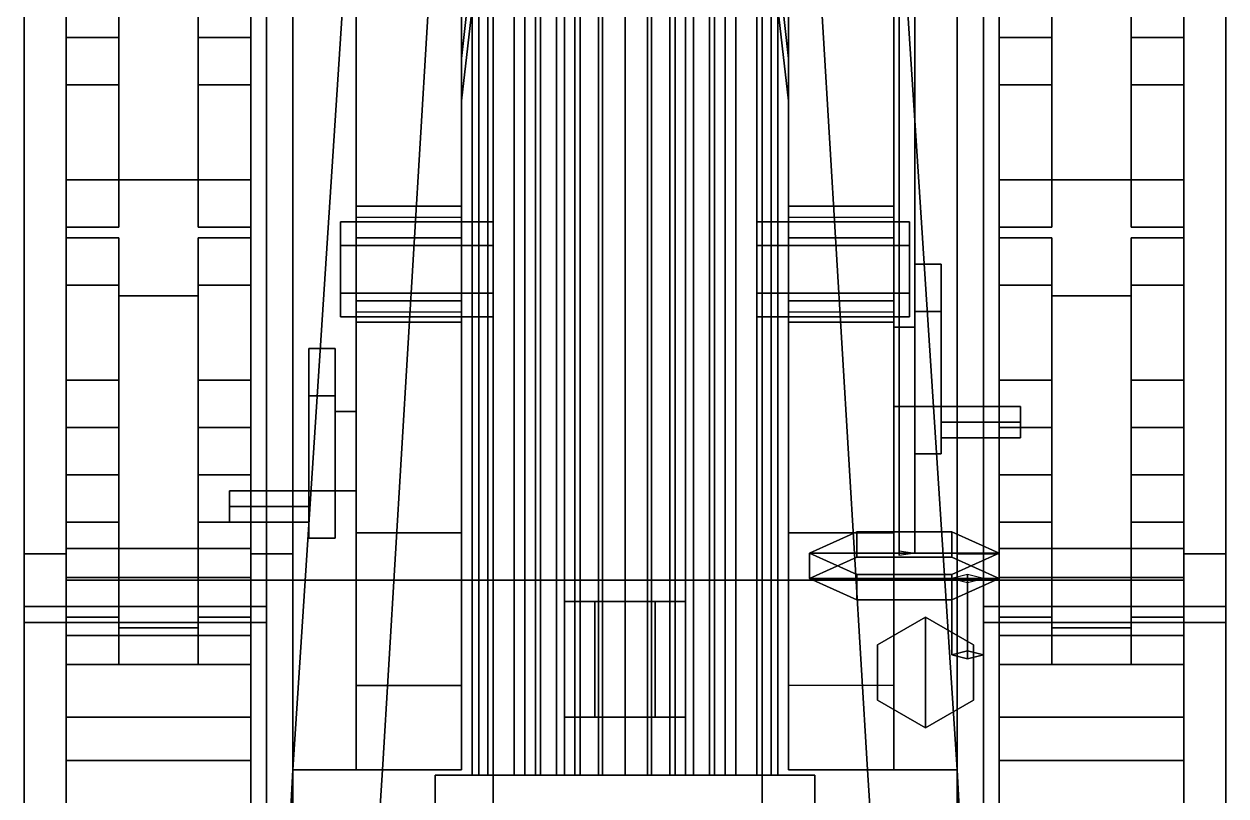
# Model space of a CAD drawing. Extents: x -1.21 to 1.21, y -5.49 to 3.46.
# Drawn here: x -1.14 to 1.14, y -1.079 to 0.386 of the extents above; entities that cross this region are included whole.
import ezdxf

# ---------------------------------------------------------------- set-up
doc = ezdxf.new("R2010")
doc.units = 0
doc.layers.get('0').update_dxf_attribs({"linetype": 'CONTINUOUS'})
for name, color, linetype in [('BARREL', 1, 'CONTINUOUS'), ('SLEEVE', 5, 'CONTINUOUS'), ('TAIL', 3, 'CONTINUOUS'), ('TRACKS', 5, 'CONTINUOUS'), ('WHEELS', 2, 'CONTINUOUS')]:
    doc.layers.add(name, color=color, linetype=linetype)

msp = doc.modelspace()

# ---------------------------------------------------------------- linework, layer by layer
for points in [[(-0.34, 0.97, 0.56), (-0.46, -1.03, 0.56), (-0.63, -1.03, 0.56), (-0.5, 0.97, 0.56)], [(-0.5, 0.97, 0.56), (-0.63, -1.03, 0.56), (-0.63, -1.03, 0.97), (-0.5, 0.97, 0.97)], [(-0.5, 0.97, 0.97), (-0.63, -1.03, 0.97), (-0.46, -1.03, 0.97), (-0.34, 0.97, 0.97)], [(-0.46, -1.03, 0.97), (-0.46, -1.03, 0.56), (-0.34, 0.97, 0.56), (-0.34, 0.97, 0.97)], [(0.5, 0.97, 0.56), (0.63, -1.03, 0.56), (0.46, -1.03, 0.56), (0.34, 0.97, 0.56)], [(0.34, 0.97, 0.97), (0.46, -1.03, 0.97), (0.63, -1.03, 0.97), (0.5, 0.97, 0.97)], [(0.34, 0.97, 0.56), (0.46, -1.03, 0.56), (0.46, -1.03, 0.97), (0.34, 0.97, 0.97)], [(0.63, -1.03, 0.97), (0.63, -1.03, 0.56), (0.5, 0.97, 0.56), (0.5, 0.97, 0.97)], [(-0.51, 0.95, 1.34), (-0.51, -0.18, 2.01), (-0.31, -0.18, 2.01), (-0.31, 0.95, 1.34)], [(-0.51, 0.95, 1.34), (-0.51, -0.58, 1.44), (-0.51, -0.18, 2.01), (-0.51, 0.95, 1.34)], [(-0.51, 0.95, 1.05), (-0.51, -0.58, 1.05), (-0.51, -0.58, 1.44), (-0.51, 0.95, 1.34)], [(-0.31, 0.95, 0.97), (-0.31, -1.03, 0.97), (-0.51, -1.03, 0.97), (-0.51, 0.95, 0.97)], [(-0.51, 0.95, 1.05), (-0.51, -0.87, 1.05), (-0.31, -0.87, 1.05), (-0.31, 0.95, 1.05)], [(-0.51, 0.95, 0.97), (-0.51, -1.03, 0.97), (-0.51, -0.87, 1.05), (-0.51, 0.95, 1.05)], [(-0.31, -0.18, 2.01), (-0.31, -0.58, 1.44), (-0.31, 0.95, 1.34)], [(-0.31, -0.58, 1.44), (-0.31, -0.58, 1.05), (-0.31, 0.95, 1.05), (-0.31, 0.95, 1.34)], [(-0.31, -0.87, 1.05), (-0.31, -1.03, 0.97), (-0.31, 0.95, 0.97), (-0.31, 0.95, 1.05)], [(-0.24, 0.95, 1.34), (-0.24, 0.95, 1.34), (-0.31, 0.95, 1.34), (-0.31, 0.32, 1.71)], [(-0.31, 0.32, 1.71), (-0.31, 0.24, 1.71), (-0.24, 0.85, 1.34), (-0.24, 0.95, 1.34)], [(0.31, 0.32, 1.71), (0.31, 0.95, 1.34), (0.24, 0.95, 1.34)], [(0.24, 0.95, 1.34), (0.24, 0.85, 1.34), (0.31, 0.24, 1.71), (0.31, 0.32, 1.71)], [(0.31, 0.95, 1.34), (0.31, -0.18, 2.01), (0.51, -0.18, 2.01), (0.51, 0.95, 1.34)], [(0.51, 0.95, 0.97), (0.51, -1.03, 0.97), (0.31, -1.03, 0.97), (0.31, 0.95, 0.97)], [(0.31, 0.95, 1.05), (0.31, -0.58, 1.05), (0.31, -0.58, 1.44), (0.31, 0.95, 1.34)], [(0.31, 0.95, 1.34), (0.31, -0.58, 1.44), (0.31, -0.18, 2.01), (0.31, 0.95, 1.34)], [(0.31, 0.95, 0.97), (0.31, -1.03, 0.97), (0.31, -0.87, 1.05), (0.31, 0.95, 1.05)], [(0.51, -0.58, 1.44), (0.51, -0.58, 1.05), (0.51, 0.95, 1.05), (0.51, 0.95, 1.34)], [(0.51, -0.18, 2.01), (0.51, -0.58, 1.44), (0.51, 0.95, 1.34)], [(0.51, -0.87, 1.05), (0.51, -1.03, 0.97), (0.51, 0.95, 0.97), (0.51, 0.95, 1.05)], [(-0.31, 0.24, 1.71), (-0.31, 0.85, 1.34), (-0.24, 0.85, 1.34)], [(0.24, 0.85, 1.34), (0.24, 0.85, 1.34), (0.31, 0.85, 1.34), (0.31, 0.24, 1.71)], [(-0.81, 0.72, 0.15), (-0.81, 0.09, 0.15), (-0.96, 0.09, 0.15), (-0.96, 0.72, 0.15)], [(-0.96, 0.72, 0.15), (-0.96, 0.09, 0.15), (-0.96, 0.09, 0.32), (-0.96, 0.63, 0.32)], [(-0.81, 0.09, 0.32), (-0.81, 0.09, 0.15), (-0.81, 0.72, 0.15), (-0.81, 0.63, 0.32)], [(0.81, 0.72, 0.15), (0.81, 0.09, 0.15), (0.81, 0.09, 0.32), (0.81, 0.63, 0.32)], [(0.96, 0.72, 0.15), (0.96, 0.09, 0.15), (0.81, 0.09, 0.15), (0.81, 0.72, 0.15)], [(0.96, 0.09, 0.32), (0.96, 0.09, 0.15), (0.96, 0.72, 0.15), (0.96, 0.63, 0.32)], [(-1.14, 0.58, 0.3), (-1.14, -0.62, 0.3), (-1.14, -0.62, 0.73), (-1.14, 0.58, 0.73)], [(-1.06, 0.58, 0.3), (-1.06, -0.62, 0.3), (-1.14, -0.62, 0.3), (-1.14, 0.58, 0.3)], [(-1.14, 0.58, 0.73), (-1.14, -0.62, 0.73), (-1.06, -0.62, 0.73), (-1.06, 0.58, 0.73)], [(-1.06, -0.62, 0.73), (-1.06, -0.62, 0.3), (-1.06, 0.58, 0.3), (-1.06, 0.58, 0.73)], [(-1.06, 0.57, 0.71), (-1.06, -0.67, 0.71), (1.06, -0.67, 0.71), (1.06, 0.57, 0.71)], [(1.06, 0.57, 0.32), (1.06, -0.67, 0.32), (-1.06, -0.67, 0.32), (-1.06, 0.57, 0.32)], [(-0.63, 0.58, 0.3), (-0.63, -0.62, 0.3), (-0.71, -0.62, 0.3), (-0.71, 0.58, 0.3)], [(-0.71, 0.58, 0.73), (-0.71, -0.62, 0.73), (-0.63, -0.62, 0.73), (-0.63, 0.58, 0.73)], [(-0.71, 0.58, 0.3), (-0.71, -0.62, 0.3), (-0.71, -0.62, 0.73), (-0.71, 0.58, 0.73)], [(-0.63, -0.62, 0.73), (-0.63, -0.62, 0.3), (-0.63, 0.58, 0.3), (-0.63, 0.58, 0.73)], [(0.63, 0.58, 0.3), (0.63, -0.62, 0.3), (0.63, -0.62, 0.73), (0.63, 0.58, 0.73)], [(0.71, 0.58, 0.3), (0.71, -0.62, 0.3), (0.63, -0.62, 0.3), (0.63, 0.58, 0.3)], [(0.63, 0.58, 0.73), (0.63, -0.62, 0.73), (0.71, -0.62, 0.73), (0.71, 0.58, 0.73)], [(0.71, -0.62, 0.73), (0.71, -0.62, 0.3), (0.71, 0.58, 0.3), (0.71, 0.58, 0.73)], [(1.06, 0.58, 0.3), (1.06, -0.62, 0.3), (1.06, -0.62, 0.73), (1.06, 0.58, 0.73)], [(1.14, 0.58, 0.3), (1.14, -0.62, 0.3), (1.06, -0.62, 0.3), (1.06, 0.58, 0.3)], [(1.06, 0.58, 0.73), (1.06, -0.62, 0.73), (1.14, -0.62, 0.73), (1.14, 0.58, 0.73)], [(1.14, -0.62, 0.73), (1.14, -0.62, 0.3), (1.14, 0.58, 0.3), (1.14, 0.58, 0.73)], [(0.55, 0.56, 1.48), (0.52, 0.5645, 1.4967), (0.52, -0.6139, 1.8125), (0.55, -0.6184, 1.7958)], [(0.52, 0.5645, 1.4967), (0.52, 0.5555, 1.4633), (0.52, -0.6229, 1.779), (0.52, -0.6139, 1.8125)], [(0.52, 0.5555, 1.4633), (0.55, 0.56, 1.48), (0.55, -0.6184, 1.7958), (0.52, -0.6229, 1.779)], [(-0.96, 0.09, 0.32), (-0.96, 0.09, 0.15), (-0.81, 0.09, 0.15), (-0.81, 0.09, 0.32)], [(0.81, 0.09, 0.32), (0.81, 0.09, 0.15), (0.96, 0.09, 0.15), (0.96, 0.09, 0.32)], [(-0.51, -0.02, 2.0339), (-0.51, 0.04, 1.93), (-0.51, -0.14, 2.0339), (-0.51, -0.02, 2.0339)], [(-0.51, 0.04, 1.93), (-0.51, 0.0183, 1.8924), (-0.51, -0.1605, 1.9984), (-0.51, -0.14, 2.0339)], [(-0.31, 0.04, 1.93), (-0.31, 0.0183, 1.8924), (-0.51, 0.0183, 1.8924), (-0.51, 0.04, 1.93)], [(-0.31, -0.02, 2.0339), (-0.31, 0.04, 1.93), (-0.51, 0.04, 1.93), (-0.51, -0.02, 2.0339)], [(-0.31, 0.0183, 1.8924), (-0.31, 0.0183, 1.8924), (-0.31, 0.04, 1.93), (-0.31, -0.02, 2.0339)], [(0.51, -0.02, 2.0339), (0.51, 0.04, 1.93), (0.31, 0.04, 1.93), (0.31, -0.02, 2.0339)], [(0.51, 0.04, 1.93), (0.51, 0.0183, 1.8924), (0.31, 0.0183, 1.8924), (0.31, 0.04, 1.93)], [(0.31, 0.04, 1.93), (0.31, 0.0183, 1.8924), (0.31, -0.1605, 1.9984), (0.31, -0.14, 2.0339)], [(0.31, -0.02, 2.0339), (0.31, 0.04, 1.93), (0.31, -0.14, 2.0339), (0.31, -0.02, 2.0339)], [(0.51, 0.0183, 1.8924), (0.51, 0.0183, 1.8924), (0.51, 0.04, 1.93), (0.51, -0.02, 2.0339)], [(-0.31, -0.1605, 1.9984), (-0.31, 0.0183, 1.8924), (-0.31, -0.02, 2.0339), (-0.31, -0.14, 2.0339)], [(0.51, -0.1605, 1.9984), (0.51, 0.0183, 1.8924), (0.51, -0.02, 2.0339), (0.51, -0.14, 2.0339)], [(-0.31, -0.14, 2.0339), (-0.31, -0.02, 2.0339), (-0.51, -0.02, 2.0339), (-0.51, -0.14, 2.0339)], [(0.51, -0.14, 2.0339), (0.51, -0.02, 2.0339), (0.31, -0.02, 2.0339), (0.31, -0.14, 2.0339)], [(0.6, -0.16, 2.0359), (0.6, -0.07, 1.88), (0.55, -0.07, 1.88), (0.55, -0.16, 2.0359)], [(0.6, -0.07, 1.88), (0.6, -0.16, 1.7241), (0.55, -0.16, 1.7241), (0.55, -0.07, 1.88)], [(0.55, -0.34, 2.0359), (0.55, -0.16, 2.0359), (0.55, -0.07, 1.88), (0.55, -0.43, 1.88)], [(0.55, -0.43, 1.88), (0.55, -0.07, 1.88), (0.55, -0.16, 1.7241), (0.55, -0.34, 1.7241)], [(0.6, -0.43, 1.88), (0.6, -0.07, 1.88), (0.6, -0.16, 2.0359), (0.6, -0.34, 2.0359)], [(0.6, -0.34, 1.7241), (0.6, -0.16, 1.7241), (0.6, -0.07, 1.88), (0.6, -0.43, 1.88)], [(-0.96, -0.13, 0.32), (-0.96, -0.13, 0.15), (-0.96, -0.76, 0.15), (-0.96, -0.67, 0.32)], [(-0.81, -0.13, 0.32), (-0.81, -0.13, 0.15), (-0.96, -0.13, 0.15), (-0.96, -0.13, 0.32)], [(-0.96, -0.76, 0.15), (-0.96, -0.13, 0.15), (-0.81, -0.13, 0.15), (-0.81, -0.76, 0.15)], [(-0.81, -0.76, 0.15), (-0.81, -0.13, 0.15), (-0.81, -0.13, 0.32), (-0.81, -0.67, 0.32)], [(0.96, -0.13, 0.32), (0.96, -0.13, 0.15), (0.81, -0.13, 0.15), (0.81, -0.13, 0.32)], [(0.81, -0.13, 0.32), (0.81, -0.13, 0.15), (0.81, -0.76, 0.15), (0.81, -0.67, 0.32)], [(0.81, -0.76, 0.15), (0.81, -0.13, 0.15), (0.96, -0.13, 0.15), (0.96, -0.76, 0.15)], [(0.96, -0.76, 0.15), (0.96, -0.13, 0.15), (0.96, -0.13, 0.32), (0.96, -0.67, 0.32)], [(-0.31, -0.1605, 1.9984), (-0.31, -0.14, 2.0339), (-0.51, -0.14, 2.0339), (-0.51, -0.1605, 1.9984)], [(0.51, -0.1605, 1.9984), (0.51, -0.14, 2.0339), (0.31, -0.14, 2.0339), (0.31, -0.1605, 1.9984)], [(-0.51, -0.18, 2.01), (-0.51, -0.58, 1.44), (-0.31, -0.58, 1.44), (-0.31, -0.18, 2.01)], [(0.31, -0.18, 2.01), (0.31, -0.58, 1.44), (0.51, -0.58, 1.44), (0.51, -0.18, 2.01)], [(0.6, -0.34, 2.0359), (0.6, -0.16, 2.0359), (0.55, -0.16, 2.0359), (0.55, -0.34, 2.0359)], [(0.6, -0.16, 1.7241), (0.6, -0.34, 1.7241), (0.55, -0.34, 1.7241), (0.55, -0.16, 1.7241)], [(0.51, -0.19, 1.96), (0.51, -0.34, 1.96), (0.55, -0.34, 1.96), (0.55, -0.19, 1.96)], [(0.55, -0.19, 1.96), (0.55, -0.19, 1.78), (0.51, -0.19, 1.78), (0.51, -0.19, 1.96)], [(0.51, -0.19, 1.78), (0.51, -0.34, 1.78), (0.51, -0.34, 1.96), (0.51, -0.19, 1.96)], [(0.55, -0.19, 1.78), (0.55, -0.34, 1.78), (0.51, -0.34, 1.78), (0.51, -0.19, 1.78)], [(-0.6, -0.5, 1.6059), (-0.6, -0.32, 1.6059), (-0.6, -0.23, 1.45), (-0.6, -0.59, 1.45)], [(-0.6, -0.23, 1.45), (-0.6, -0.32, 1.6059), (-0.55, -0.32, 1.6059), (-0.55, -0.23, 1.45)], [(-0.6, -0.59, 1.45), (-0.6, -0.23, 1.45), (-0.6, -0.32, 1.2941), (-0.6, -0.5, 1.2941)], [(-0.6, -0.32, 1.2941), (-0.6, -0.23, 1.45), (-0.55, -0.23, 1.45), (-0.55, -0.32, 1.2941)], [(-0.55, -0.59, 1.45), (-0.55, -0.23, 1.45), (-0.55, -0.32, 1.6059), (-0.55, -0.5, 1.6059)], [(-0.55, -0.5, 1.2941), (-0.55, -0.32, 1.2941), (-0.55, -0.23, 1.45), (-0.55, -0.59, 1.45)], [(-0.6, -0.32, 1.6059), (-0.6, -0.5, 1.6059), (-0.55, -0.5, 1.6059), (-0.55, -0.32, 1.6059)], [(-0.6, -0.5, 1.2941), (-0.6, -0.32, 1.2941), (-0.55, -0.32, 1.2941), (-0.55, -0.5, 1.2941)], [(0.51, -0.34, 1.96), (0.51, -0.34, 1.78), (0.55, -0.34, 1.78), (0.55, -0.34, 1.96)], [(0.6, -0.43, 1.88), (0.6, -0.34, 2.0359), (0.55, -0.34, 2.0359), (0.55, -0.43, 1.88)], [(0.6, -0.34, 1.7241), (0.6, -0.43, 1.88), (0.55, -0.43, 1.88), (0.55, -0.34, 1.7241)], [(0.75, -0.37, 1.91), (0.75, -0.34, 1.88), (0.6, -0.34, 1.88), (0.6, -0.37, 1.91)], [(0.75, -0.34, 1.88), (0.75, -0.37, 1.85), (0.6, -0.37, 1.85), (0.6, -0.34, 1.88)], [(0.75, -0.37, 1.85), (0.75, -0.34, 1.88), (0.75, -0.37, 1.91), (0.75, -0.4, 1.88)], [(-0.55, -0.35, 1.37), (-0.55, -0.35, 1.55), (-0.51, -0.35, 1.55), (-0.51, -0.35, 1.37)], [(-0.55, -0.35, 1.55), (-0.55, -0.5, 1.55), (-0.51, -0.5, 1.55), (-0.51, -0.35, 1.55)], [(-0.51, -0.35, 1.37), (-0.51, -0.5, 1.37), (-0.55, -0.5, 1.37), (-0.55, -0.35, 1.37)], [(0.75, -0.4, 1.88), (0.75, -0.37, 1.91), (0.6, -0.37, 1.91), (0.6, -0.4, 1.88)], [(0.75, -0.37, 1.85), (0.75, -0.4, 1.88), (0.6, -0.4, 1.88), (0.6, -0.37, 1.85)], [(-0.75, -0.53, 1.48), (-0.75, -0.5, 1.45), (-0.75, -0.53, 1.42), (-0.75, -0.56, 1.45)], [(-0.75, -0.5, 1.45), (-0.75, -0.53, 1.48), (-0.6, -0.53, 1.48), (-0.6, -0.5, 1.45)], [(-0.75, -0.53, 1.42), (-0.75, -0.5, 1.45), (-0.6, -0.5, 1.45), (-0.6, -0.53, 1.42)], [(-0.6, -0.5, 1.6059), (-0.6, -0.59, 1.45), (-0.55, -0.59, 1.45), (-0.55, -0.5, 1.6059)], [(-0.6, -0.59, 1.45), (-0.6, -0.5, 1.2941), (-0.55, -0.5, 1.2941), (-0.55, -0.59, 1.45)], [(-0.51, -0.5, 1.37), (-0.51, -0.5, 1.55), (-0.55, -0.5, 1.55), (-0.55, -0.5, 1.37)], [(-0.75, -0.53, 1.48), (-0.75, -0.56, 1.45), (-0.6, -0.56, 1.45), (-0.6, -0.53, 1.48)], [(-0.75, -0.56, 1.45), (-0.75, -0.53, 1.42), (-0.6, -0.53, 1.42), (-0.6, -0.56, 1.45)], [(-0.51, -0.58, 1.44), (-0.51, -0.58, 1.05), (-0.31, -0.58, 1.05), (-0.31, -0.58, 1.44)], [(0.31, -0.58, 1.44), (0.31, -0.58, 1.05), (0.51, -0.58, 1.05), (0.51, -0.58, 1.44)], [(0.35, -0.6667, 1.8087), (0.44, -0.6264, 1.9593), (0.44, -0.5781, 1.9463), (0.35, -0.6184, 1.7958)], [(0.71, -0.6184, 1.7958), (0.35, -0.6184, 1.7958), (0.44, -0.5781, 1.9463), (0.62, -0.5781, 1.9463)], [(0.44, -0.6264, 1.9593), (0.62, -0.6264, 1.9593), (0.62, -0.5781, 1.9463), (0.44, -0.5781, 1.9463)], [(0.62, -0.6264, 1.9593), (0.71, -0.6667, 1.8087), (0.71, -0.6184, 1.7958), (0.62, -0.5781, 1.9463)], [(-1.14, -0.62, 0.73), (-1.14, -1.31, 0.47), (-1.06, -1.31, 0.47), (-1.06, -0.62, 0.73)], [(-1.14, -0.62, 0.3), (-1.14, -1.31, 0.38), (-1.14, -1.31, 0.47), (-1.14, -0.62, 0.73)], [(-1.06, -0.62, 0.3), (-1.06, -1.31, 0.38), (-1.14, -1.31, 0.38), (-1.14, -0.62, 0.3)], [(-1.06, -1.31, 0.47), (-1.06, -1.31, 0.38), (-1.06, -0.62, 0.3), (-1.06, -0.62, 0.73)], [(-0.71, -0.62, 0.73), (-0.71, -1.31, 0.47), (-0.63, -1.31, 0.47), (-0.63, -0.62, 0.73)], [(-0.63, -0.62, 0.3), (-0.63, -1.31, 0.38), (-0.71, -1.31, 0.38), (-0.71, -0.62, 0.3)], [(-0.71, -0.62, 0.3), (-0.71, -1.31, 0.38), (-0.71, -1.31, 0.47), (-0.71, -0.62, 0.73)], [(-0.63, -1.31, 0.47), (-0.63, -1.31, 0.38), (-0.63, -0.62, 0.3), (-0.63, -0.62, 0.73)], [(0.44, -0.7071, 1.6581), (0.35, -0.6667, 1.8087), (0.35, -0.6184, 1.7958), (0.44, -0.6588, 1.6452)], [(0.62, -0.6588, 1.6452), (0.44, -0.6588, 1.6452), (0.35, -0.6184, 1.7958), (0.71, -0.6184, 1.7958)], [(0.62, -0.6264, 1.9593), (0.44, -0.6264, 1.9593), (0.35, -0.6667, 1.8087), (0.71, -0.6667, 1.8087)], [(0.71, -0.6667, 1.8087), (0.62, -0.7071, 1.6581), (0.62, -0.6588, 1.6452), (0.71, -0.6184, 1.7958)], [(0.63, -0.62, 0.73), (0.63, -1.31, 0.47), (0.71, -1.31, 0.47), (0.71, -0.62, 0.73)], [(0.63, -0.62, 0.3), (0.63, -1.31, 0.38), (0.63, -1.31, 0.47), (0.63, -0.62, 0.73)], [(0.71, -0.62, 0.3), (0.71, -1.31, 0.38), (0.63, -1.31, 0.38), (0.63, -0.62, 0.3)], [(0.71, -1.31, 0.47), (0.71, -1.31, 0.38), (0.71, -0.62, 0.3), (0.71, -0.62, 0.73)], [(1.06, -0.62, 0.73), (1.06, -1.31, 0.47), (1.14, -1.31, 0.47), (1.14, -0.62, 0.73)], [(1.06, -0.62, 0.3), (1.06, -1.31, 0.38), (1.06, -1.31, 0.47), (1.06, -0.62, 0.73)], [(1.14, -0.62, 0.3), (1.14, -1.31, 0.38), (1.06, -1.31, 0.38), (1.06, -0.62, 0.3)], [(1.14, -1.31, 0.47), (1.14, -1.31, 0.38), (1.14, -0.62, 0.3), (1.14, -0.62, 0.73)], [(0.62, -0.7071, 1.6581), (0.44, -0.7071, 1.6581), (0.44, -0.6588, 1.6452), (0.62, -0.6588, 1.6452)], [(0.62, -0.8116, 1.8475), (0.65, -0.8039, 1.8765), (0.65, -0.659, 1.8377), (0.62, -0.6667, 1.8087)], [(0.65, -0.8039, 1.8765), (0.68, -0.8116, 1.8475), (0.68, -0.6667, 1.8087), (0.65, -0.659, 1.8377)], [(-1.06, -0.67, 0.71), (-1.06, -0.67, 0.32), (1.06, -0.67, 0.32), (1.06, -0.67, 0.71)], [(-0.96, -0.67, 0.32), (-0.96, -0.76, 0.15), (-0.81, -0.76, 0.15), (-0.81, -0.67, 0.32)], [(0.71, -0.6667, 1.8087), (0.35, -0.6667, 1.8087), (0.44, -0.7071, 1.6581), (0.62, -0.7071, 1.6581)], [(0.65, -0.8194, 1.8185), (0.62, -0.8116, 1.8475), (0.62, -0.6667, 1.8087), (0.65, -0.6745, 1.7797)], [(0.68, -0.8116, 1.8475), (0.65, -0.8194, 1.8185), (0.65, -0.6745, 1.7797), (0.68, -0.6667, 1.8087)], [(0.81, -0.67, 0.32), (0.81, -0.76, 0.15), (0.96, -0.76, 0.15), (0.96, -0.67, 0.32)], [(0.57, -0.74, 1.03), (0.4791, -0.7925, 1.03), (0.4791, -0.7925, 1.23), (0.57, -0.74, 1.23)], [(0.4791, -0.7925, 1.23), (0.4791, -0.8975, 1.23), (0.57, -0.95, 1.23), (0.57, -0.74, 1.23)], [(0.57, -0.74, 1.03), (0.57, -0.95, 1.03), (0.4791, -0.8975, 1.03), (0.4791, -0.7925, 1.03)], [(0.6609, -0.7925, 1.03), (0.57, -0.74, 1.03), (0.57, -0.74, 1.23), (0.6609, -0.7925, 1.23)], [(0.57, -0.74, 1.23), (0.57, -0.95, 1.23), (0.6609, -0.8975, 1.23), (0.6609, -0.7925, 1.23)], [(0.6609, -0.7925, 1.03), (0.6609, -0.8975, 1.03), (0.57, -0.95, 1.03), (0.57, -0.74, 1.03)], [(0.4791, -0.7925, 1.03), (0.4791, -0.8975, 1.03), (0.4791, -0.8975, 1.23), (0.4791, -0.7925, 1.23)], [(0.6609, -0.8975, 1.03), (0.6609, -0.7925, 1.03), (0.6609, -0.7925, 1.23), (0.6609, -0.8975, 1.23)], [(0.65, -0.8039, 1.8765), (0.62, -0.8116, 1.8475), (0.65, -0.8194, 1.8185), (0.68, -0.8116, 1.8475)], [(-0.51, -0.87, 1.05), (-0.51, -1.03, 0.97), (-0.31, -1.03, 0.97), (-0.31, -0.87, 1.05)], [(0.31, -0.87, 1.05), (0.31, -1.03, 0.97), (0.51, -1.03, 0.97), (0.51, -0.87, 1.05)], [(0.4791, -0.8975, 1.03), (0.57, -0.95, 1.03), (0.57, -0.95, 1.23), (0.4791, -0.8975, 1.23)], [(0.57, -0.95, 1.03), (0.6609, -0.8975, 1.03), (0.6609, -0.8975, 1.23), (0.57, -0.95, 1.23)], [(-0.63, -1.03, 0.97), (-0.63, -1.03, 0.56), (-0.46, -1.03, 0.56), (-0.46, -1.03, 0.97)], [(0.46, -1.03, 0.97), (0.46, -1.03, 0.56), (0.63, -1.03, 0.56), (0.63, -1.03, 0.97)]]:
    msp.add_3dface(points)
at = {"layer": 'BARREL'}
for points in [[(-0.21, 0.5, 1.57), (-0.26, 0.5, 1.52), (-0.26, -1.04, 1.52), (-0.21, -1.04, 1.57)], [(-0.26, 0.5, 1.52), (-0.21, 0.5, 1.47), (-0.21, -1.04, 1.47), (-0.26, -1.04, 1.52)], [(-0.16, 0.5, 1.52), (-0.21, 0.5, 1.57), (-0.21, -1.04, 1.57), (-0.16, -1.04, 1.52)], [(-0.21, 0.5, 1.47), (-0.16, 0.5, 1.52), (-0.16, -1.04, 1.52), (-0.21, -1.04, 1.47)], [(-0.095, 0.5, 2.0345), (-0.19, 0.5, 1.87), (-0.19, -1.04, 1.87), (-0.095, -1.04, 2.0345)], [(-0.19, 0.5, 1.87), (-0.095, 0.5, 1.7055), (-0.095, -1.04, 1.7055), (-0.19, -1.04, 1.87)], [(0.095, 0.5, 2.0345), (-0.095, 0.5, 2.0345), (-0.095, -1.04, 2.0345), (0.095, -1.04, 2.0345)], [(-0.095, 0.5, 1.7055), (0.095, 0.5, 1.7055), (0.095, -1.04, 1.7055), (-0.095, -1.04, 1.7055)], [(0, 0.5, 2.29), (-0.05, 0.5, 2.24), (-0.05, -1.04, 2.24), (0, -1.04, 2.29)], [(-0.05, 0.5, 2.24), (0, 0.5, 2.19), (0, -1.04, 2.19), (-0.05, -1.04, 2.24)], [(0.05, 0.5, 2.24), (0, 0.5, 2.29), (0, -1.04, 2.29), (0.05, -1.04, 2.24)], [(0, 0.5, 2.19), (0.05, 0.5, 2.24), (0.05, -1.04, 2.24), (0, -1.04, 2.19)], [(0.19, 0.5, 1.87), (0.095, 0.5, 2.0345), (0.095, -1.04, 2.0345), (0.19, -1.04, 1.87)], [(0.095, 0.5, 1.7055), (0.19, 0.5, 1.87), (0.19, -1.04, 1.87), (0.095, -1.04, 1.7055)], [(0.21, 0.5, 1.57), (0.16, 0.5, 1.52), (0.16, -1.04, 1.52), (0.21, -1.04, 1.57)], [(0.16, 0.5, 1.52), (0.21, 0.5, 1.47), (0.21, -1.04, 1.47), (0.16, -1.04, 1.52)], [(0.26, 0.5, 1.52), (0.21, 0.5, 1.57), (0.21, -1.04, 1.57), (0.26, -1.04, 1.52)], [(0.21, 0.5, 1.47), (0.26, 0.5, 1.52), (0.26, -1.04, 1.52), (0.21, -1.04, 1.47)], [(0.36, -1.04, 2.22), (0.36, -1.04, 1.46), (-0.36, -1.04, 1.46), (-0.36, -1.04, 2.22)], [(-0.36, -1.04, 2.22), (-0.36, -1.04, 1.46), (-0.36, -1.25, 1.46), (-0.36, -1.25, 2.22)], [(-0.36, -1.04, 1.46), (0.36, -1.04, 1.46), (0.36, -1.25, 1.46), (-0.36, -1.25, 1.46)], [(0.26, -1.04, 2.32), (0.36, -1.04, 2.22), (-0.36, -1.04, 2.22), (-0.25, -1.04, 2.32)], [(-0.25, -1.04, 2.32), (-0.36, -1.04, 2.22), (-0.36, -1.34, 2.22), (-0.25, -1.34, 2.32)], [(-0.36, -1.04, 2.22), (0.36, -1.04, 2.22), (0.36, -1.34, 2.22), (-0.36, -1.34, 2.22)], [(-0.25, -1.34, 2.32), (0.26, -1.34, 2.32), (0.26, -1.04, 2.32), (-0.25, -1.04, 2.32)], [(0.26, -1.34, 2.32), (0.36, -1.34, 2.22), (0.36, -1.04, 2.22), (0.26, -1.04, 2.32)], [(0.36, -1.25, 2.22), (0.36, -1.25, 1.46), (0.36, -1.04, 1.46), (0.36, -1.04, 2.22)]]:
    msp.add_3dface(points, dxfattribs=at)
at = {"layer": 'SLEEVE'}
for points in [[(-0.0425, 1.01, 2.3136), (-0.085, 1.01, 2.24), (-0.085, -1.04, 2.24), (-0.0425, -1.04, 2.3136)], [(-0.085, 1.01, 2.24), (-0.0425, 1.01, 2.1664), (-0.0425, -1.04, 2.1664), (-0.085, -1.04, 2.24)], [(0.0425, 1.01, 2.3136), (-0.0425, 1.01, 2.3136), (-0.0425, -1.04, 2.3136), (0.0425, -1.04, 2.3136)], [(-0.0425, 1.01, 2.1664), (0.0425, 1.01, 2.1664), (0.0425, -1.04, 2.1664), (-0.0425, -1.04, 2.1664)], [(0.085, 1.01, 2.24), (0.0425, 1.01, 2.3136), (0.0425, -1.04, 2.3136), (0.085, -1.04, 2.24)], [(0.0425, 1.01, 2.1664), (0.085, 1.01, 2.24), (0.085, -1.04, 2.24), (0.0425, -1.04, 2.1664)], [(-0.25, 0.92, 1.5893), (-0.29, 0.92, 1.52), (-0.29, -1.04, 1.52), (-0.25, -1.04, 1.5893)], [(-0.29, 0.92, 1.52), (-0.25, 0.92, 1.4507), (-0.25, -1.04, 1.4507), (-0.29, -1.04, 1.52)], [(-0.1148, 0.92, 2.1472), (-0.2772, 0.92, 1.9848), (-0.2772, -1.04, 1.9848), (-0.1148, -1.04, 2.1472)], [(-0.2772, 0.92, 1.9848), (-0.2772, 0.92, 1.7552), (-0.2772, -1.04, 1.7552), (-0.2772, -1.04, 1.9848)], [(-0.2772, 0.92, 1.7552), (-0.1148, 0.92, 1.5928), (-0.1148, -1.04, 1.5928), (-0.2772, -1.04, 1.7552)], [(-0.17, 0.92, 1.5893), (-0.25, 0.92, 1.5893), (-0.25, -1.04, 1.5893), (-0.17, -1.04, 1.5893)], [(-0.25, 0.92, 1.4507), (-0.17, 0.92, 1.4507), (-0.17, -1.04, 1.4507), (-0.25, -1.04, 1.4507)], [(-0.13, 0.92, 1.52), (-0.17, 0.92, 1.5893), (-0.17, -1.04, 1.5893), (-0.13, -1.04, 1.52)], [(-0.17, 0.92, 1.4507), (-0.13, 0.92, 1.52), (-0.13, -1.04, 1.52), (-0.17, -1.04, 1.4507)], [(0.1148, 0.92, 2.1472), (-0.1148, 0.92, 2.1472), (-0.1148, -1.04, 2.1472), (0.1148, -1.04, 2.1472)], [(-0.1148, 0.92, 1.5928), (0.1148, 0.92, 1.5928), (0.1148, -1.04, 1.5928), (-0.1148, -1.04, 1.5928)], [(0.2772, 0.92, 1.9848), (0.1148, 0.92, 2.1472), (0.1148, -1.04, 2.1472), (0.2772, -1.04, 1.9848)], [(0.1148, 0.92, 1.5928), (0.2772, 0.92, 1.7552), (0.2772, -1.04, 1.7552), (0.1148, -1.04, 1.5928)], [(0.17, 0.92, 1.5893), (0.13, 0.92, 1.52), (0.13, -1.04, 1.52), (0.17, -1.04, 1.5893)], [(0.13, 0.92, 1.52), (0.17, 0.92, 1.4507), (0.17, -1.04, 1.4507), (0.13, -1.04, 1.52)], [(0.25, 0.92, 1.5893), (0.17, 0.92, 1.5893), (0.17, -1.04, 1.5893), (0.25, -1.04, 1.5893)], [(0.17, 0.92, 1.4507), (0.25, 0.92, 1.4507), (0.25, -1.04, 1.4507), (0.17, -1.04, 1.4507)], [(0.29, 0.92, 1.52), (0.25, 0.92, 1.5893), (0.25, -1.04, 1.5893), (0.29, -1.04, 1.52)], [(0.25, 0.92, 1.4507), (0.29, 0.92, 1.52), (0.29, -1.04, 1.52), (0.25, -1.04, 1.4507)], [(0.2772, 0.92, 1.7552), (0.2772, 0.92, 1.9848), (0.2772, -1.04, 1.9848), (0.2772, -1.04, 1.7552)], [(-0.25, -0.035, 2.0079), (-0.25, 0.01, 1.93), (-0.54, 0.01, 1.93), (-0.54, -0.035, 2.0079)], [(-0.25, 0.01, 1.93), (-0.25, -0.035, 1.8521), (-0.54, -0.035, 1.8521), (-0.54, 0.01, 1.93)], [(-0.54, -0.125, 2.0079), (-0.54, -0.035, 2.0079), (-0.54, 0.01, 1.93), (-0.54, -0.17, 1.93)], [(-0.54, -0.17, 1.93), (-0.54, 0.01, 1.93), (-0.54, -0.035, 1.8521), (-0.54, -0.125, 1.8521)], [(0.25, 0.01, 1.93), (0.25, -0.035, 2.0079), (0.54, -0.035, 2.0079), (0.54, 0.01, 1.93)], [(0.25, -0.035, 1.8521), (0.25, 0.01, 1.93), (0.54, 0.01, 1.93), (0.54, -0.035, 1.8521)], [(0.54, -0.17, 1.93), (0.54, 0.01, 1.93), (0.54, -0.035, 2.0079), (0.54, -0.125, 2.0079)], [(0.54, -0.125, 1.8521), (0.54, -0.035, 1.8521), (0.54, 0.01, 1.93), (0.54, -0.17, 1.93)], [(-0.25, -0.125, 2.0079), (-0.25, -0.035, 2.0079), (-0.54, -0.035, 2.0079), (-0.54, -0.125, 2.0079)], [(-0.25, -0.035, 1.8521), (-0.25, -0.125, 1.8521), (-0.54, -0.125, 1.8521), (-0.54, -0.035, 1.8521)], [(0.25, -0.035, 2.0079), (0.25, -0.125, 2.0079), (0.54, -0.125, 2.0079), (0.54, -0.035, 2.0079)], [(0.25, -0.125, 1.8521), (0.25, -0.035, 1.8521), (0.54, -0.035, 1.8521), (0.54, -0.125, 1.8521)], [(-0.25, -0.17, 1.93), (-0.25, -0.125, 2.0079), (-0.54, -0.125, 2.0079), (-0.54, -0.17, 1.93)], [(-0.25, -0.125, 1.8521), (-0.25, -0.17, 1.93), (-0.54, -0.17, 1.93), (-0.54, -0.125, 1.8521)], [(0.25, -0.125, 2.0079), (0.25, -0.17, 1.93), (0.54, -0.17, 1.93), (0.54, -0.125, 2.0079)], [(0.25, -0.17, 1.93), (0.25, -0.125, 1.8521), (0.54, -0.125, 1.8521), (0.54, -0.17, 1.93)], [(-0.0575, -0.71, 2.3396), (-0.115, -0.71, 2.24), (-0.115, -0.93, 2.24), (-0.0575, -0.93, 2.3396)], [(-0.115, -0.71, 2.24), (-0.0575, -0.71, 2.1404), (-0.0575, -0.93, 2.1404), (-0.115, -0.93, 2.24)], [(0.115, -0.71, 2.24), (-0.115, -0.71, 2.24), (-0.0575, -0.71, 2.3396), (0.0575, -0.71, 2.3396)], [(0.0575, -0.71, 2.1404), (-0.0575, -0.71, 2.1404), (-0.115, -0.71, 2.24), (0.115, -0.71, 2.24)], [(0.0575, -0.71, 2.3396), (-0.0575, -0.71, 2.3396), (-0.0575, -0.93, 2.3396), (0.0575, -0.93, 2.3396)], [(-0.0575, -0.71, 2.1404), (0.0575, -0.71, 2.1404), (0.0575, -0.93, 2.1404), (-0.0575, -0.93, 2.1404)], [(0.115, -0.71, 2.24), (0.0575, -0.71, 2.3396), (0.0575, -0.93, 2.3396), (0.115, -0.93, 2.24)], [(0.0575, -0.71, 2.1404), (0.115, -0.71, 2.24), (0.115, -0.93, 2.24), (0.0575, -0.93, 2.1404)], [(0.0575, -0.93, 2.3396), (-0.0575, -0.93, 2.3396), (-0.115, -0.93, 2.24), (0.115, -0.93, 2.24)], [(0.115, -0.93, 2.24), (-0.115, -0.93, 2.24), (-0.0575, -0.93, 2.1404), (0.0575, -0.93, 2.1404)], [(-0.17, -1.04, 1.5893), (-0.25, -1.04, 1.5893), (-0.29, -1.04, 1.52), (-0.13, -1.04, 1.52)], [(-0.13, -1.04, 1.52), (-0.29, -1.04, 1.52), (-0.25, -1.04, 1.4507), (-0.17, -1.04, 1.4507)], [(0.2772, -1.04, 1.7552), (-0.2772, -1.04, 1.7552), (-0.1148, -1.04, 1.5928), (0.1148, -1.04, 1.5928)], [(0.2772, -1.04, 1.9848), (-0.2772, -1.04, 1.9848), (-0.2772, -1.04, 1.7552), (0.2772, -1.04, 1.7552)], [(0.1148, -1.04, 2.1472), (-0.1148, -1.04, 2.1472), (-0.2772, -1.04, 1.9848), (0.2772, -1.04, 1.9848)], [(0.085, -1.04, 2.24), (-0.085, -1.04, 2.24), (-0.0425, -1.04, 2.1664), (0.0425, -1.04, 2.1664)], [(0.0425, -1.04, 2.3136), (-0.0425, -1.04, 2.3136), (-0.085, -1.04, 2.24), (0.085, -1.04, 2.24)], [(0.29, -1.04, 1.52), (0.13, -1.04, 1.52), (0.17, -1.04, 1.4507), (0.25, -1.04, 1.4507)], [(0.25, -1.04, 1.5893), (0.17, -1.04, 1.5893), (0.13, -1.04, 1.52), (0.29, -1.04, 1.52)]]:
    msp.add_3dface(points, dxfattribs=at)
at = {"layer": 'TAIL'}
for points in [[(-0.57, -2.74, 0.38), (-0.72, -2.74, 0.38), (-0.63, -1.03, 0.56), (-0.46, -1.03, 0.56)], [(-0.63, -1.03, 0.56), (-0.72, -2.74, 0.38), (-0.72, -2.74, 0.75), (-0.63, -1.03, 0.97)], [(-0.63, -1.03, 0.97), (-0.72, -2.74, 0.75), (-0.57, -2.74, 0.75), (-0.46, -1.03, 0.97)], [(-0.46, -1.03, 0.56), (-0.63, -1.03, 0.56), (-0.63, -1.03, 0.97), (-0.46, -1.03, 0.97)], [(-0.46, -1.03, 0.97), (-0.57, -2.74, 0.75), (-0.57, -2.74, 0.38), (-0.46, -1.03, 0.56)], [(0.46, -1.03, 0.97), (0.57, -2.74, 0.75), (0.72, -2.74, 0.75), (0.63, -1.03, 0.97)], [(0.72, -2.74, 0.38), (0.57, -2.74, 0.38), (0.46, -1.03, 0.56), (0.63, -1.03, 0.56)], [(0.63, -1.03, 0.56), (0.46, -1.03, 0.56), (0.46, -1.03, 0.97), (0.63, -1.03, 0.97)], [(0.46, -1.03, 0.56), (0.57, -2.74, 0.38), (0.57, -2.74, 0.75), (0.46, -1.03, 0.97)], [(0.63, -1.03, 0.97), (0.72, -2.74, 0.75), (0.72, -2.74, 0.38), (0.63, -1.03, 0.56)]]:
    msp.add_3dface(points, dxfattribs=at)
at = {"layer": 'TRACKS'}
for points in [[(-0.68, 0.75), (-0.68, -0.72), (-1.14, -0.72), (-1.14, 0.75)], [(-0.68, 0.75), (-0.68, -0.72), (-1.14, -0.72), (-1.14, 0.75)], [(1.14, 0.75), (1.14, -0.72), (0.68, -0.72), (0.68, 0.75)], [(1.14, 0.75), (1.14, -0.72), (0.68, -0.72), (0.68, 0.75)], [(-0.68, -0.75, 0.96), (-0.68, 0.65, 0.96), (-1.14, 0.65, 0.96), (-1.14, -0.75, 0.96)], [(-0.68, -0.75, 0.96), (-0.68, 0.65, 0.96), (-1.14, 0.65, 0.96), (-1.14, -0.75, 0.96)], [(1.14, -0.75, 0.96), (1.14, 0.65, 0.96), (0.68, 0.65, 0.96), (0.68, -0.75, 0.96)], [(1.14, -0.75, 0.96), (1.14, 0.65, 0.96), (0.68, 0.65, 0.96), (0.68, -0.75, 0.96)], [(-0.68, -0.72), (-0.68, -1.21, 0.14), (-1.14, -1.21, 0.14), (-1.14, -0.72)], [(-0.68, -0.72), (-0.68, -1.21, 0.14), (-1.14, -1.21, 0.14), (-1.14, -0.72)], [(1.14, -0.72), (1.14, -1.21, 0.14), (0.68, -1.21, 0.14), (0.68, -0.72)], [(1.14, -0.72), (1.14, -1.21, 0.14), (0.68, -1.21, 0.14), (0.68, -0.72)], [(-0.68, -1.43, 0.65), (-0.68, -0.75, 0.96), (-1.14, -0.75, 0.96), (-1.14, -1.43, 0.65)], [(-0.68, -1.43, 0.65), (-0.68, -0.75, 0.96), (-1.14, -0.75, 0.96), (-1.14, -1.43, 0.65)], [(1.14, -1.43, 0.65), (1.14, -0.75, 0.96), (0.68, -0.75, 0.96), (0.68, -1.43, 0.65)], [(1.14, -1.43, 0.65), (1.14, -0.75, 0.96), (0.68, -0.75, 0.96), (0.68, -1.43, 0.65)]]:
    msp.add_3dface(points, dxfattribs=at)
at = {"layer": 'WHEELS'}
for points in [[(-0.96, 0.27, 0.3559), (-0.96, 0.36, 0.2), (-1.06, 0.36, 0.2), (-1.06, 0.27, 0.3559)], [(-1.06, 0.09, 0.3559), (-1.06, 0.27, 0.3559), (-1.06, 0.36, 0.2), (-1.06, 0, 0.2)], [(-0.96, 0.36, 0.2), (-0.96, 0.27, 0.0441), (-1.06, 0.27, 0.0441), (-1.06, 0.36, 0.2)], [(-1.06, 0, 0.2), (-1.06, 0.36, 0.2), (-1.06, 0.27, 0.0441), (-1.06, 0.09, 0.0441)], [(-0.96, 0.09, 0.3559), (-0.96, 0.27, 0.0441), (-0.96, 0.36, 0.2), (-0.96, 0.27, 0.3559)], [(-0.81, 0.09, 0.3559), (-0.81, 0.27, 0.3559), (-0.81, 0.36, 0.2), (-0.81, 0, 0.2)], [(-0.71, 0.27, 0.3559), (-0.71, 0.36, 0.2), (-0.81, 0.36, 0.2), (-0.81, 0.27, 0.3559)], [(-0.81, 0, 0.2), (-0.81, 0.36, 0.2), (-0.81, 0.27, 0.0441), (-0.81, 0.09, 0.0441)], [(-0.71, 0.36, 0.2), (-0.71, 0.27, 0.0441), (-0.81, 0.27, 0.0441), (-0.81, 0.36, 0.2)], [(-0.71, 0.09, 0.3559), (-0.71, 0.27, 0.0441), (-0.71, 0.36, 0.2), (-0.71, 0.27, 0.3559)], [(0.71, 0, 0.2), (0.71, 0.36, 0.2), (0.71, 0.27, 0.0441), (0.71, 0.09, 0.0441)], [(0.81, 0.36, 0.2), (0.81, 0.27, 0.0441), (0.71, 0.27, 0.0441), (0.71, 0.36, 0.2)], [(0.71, 0.09, 0.3559), (0.71, 0.27, 0.3559), (0.71, 0.36, 0.2), (0.71, 0, 0.2)], [(0.81, 0.27, 0.3559), (0.81, 0.36, 0.2), (0.71, 0.36, 0.2), (0.71, 0.27, 0.3559)], [(0.81, 0.09, 0.3559), (0.81, 0.27, 0.0441), (0.81, 0.36, 0.2), (0.81, 0.27, 0.3559)], [(1.06, 0.36, 0.2), (1.06, 0.27, 0.0441), (0.96, 0.27, 0.0441), (0.96, 0.36, 0.2)], [(0.96, 0, 0.2), (0.96, 0.36, 0.2), (0.96, 0.27, 0.0441), (0.96, 0.09, 0.0441)], [(1.06, 0.27, 0.3559), (1.06, 0.36, 0.2), (0.96, 0.36, 0.2), (0.96, 0.27, 0.3559)], [(0.96, 0.09, 0.3559), (0.96, 0.27, 0.3559), (0.96, 0.36, 0.2), (0.96, 0, 0.2)], [(1.06, 0.09, 0.3559), (1.06, 0.27, 0.0441), (1.06, 0.36, 0.2), (1.06, 0.27, 0.3559)], [(-0.96, 0.27, 0.0441), (-0.96, 0.09, 0.0441), (-1.06, 0.09, 0.0441), (-1.06, 0.27, 0.0441)], [(-0.96, 0.09, 0.3559), (-0.96, 0.27, 0.3559), (-1.06, 0.27, 0.3559), (-1.06, 0.09, 0.3559)], [(-0.96, 0, 0.2), (-0.96, 0.09, 0.0441), (-0.96, 0.27, 0.0441), (-0.96, 0.09, 0.3559)], [(-0.71, 0.27, 0.0441), (-0.71, 0.09, 0.0441), (-0.81, 0.09, 0.0441), (-0.81, 0.27, 0.0441)], [(-0.71, 0.09, 0.3559), (-0.71, 0.27, 0.3559), (-0.81, 0.27, 0.3559), (-0.81, 0.09, 0.3559)], [(-0.71, 0, 0.2), (-0.71, 0.09, 0.0441), (-0.71, 0.27, 0.0441), (-0.71, 0.09, 0.3559)], [(0.81, 0.09, 0.3559), (0.81, 0.27, 0.3559), (0.71, 0.27, 0.3559), (0.71, 0.09, 0.3559)], [(0.81, 0.27, 0.0441), (0.81, 0.09, 0.0441), (0.71, 0.09, 0.0441), (0.71, 0.27, 0.0441)], [(0.81, 0, 0.2), (0.81, 0.09, 0.0441), (0.81, 0.27, 0.0441), (0.81, 0.09, 0.3559)], [(1.06, 0.09, 0.3559), (1.06, 0.27, 0.3559), (0.96, 0.27, 0.3559), (0.96, 0.09, 0.3559)], [(1.06, 0.27, 0.0441), (1.06, 0.09, 0.0441), (0.96, 0.09, 0.0441), (0.96, 0.27, 0.0441)], [(1.06, 0, 0.2), (1.06, 0.09, 0.0441), (1.06, 0.27, 0.0441), (1.06, 0.09, 0.3559)], [(-0.96, 0, 0.2), (-0.96, 0.09, 0.3559), (-1.06, 0.09, 0.3559), (-1.06, 0, 0.2)], [(-0.96, 0.09, 0.0441), (-0.96, 0, 0.2), (-1.06, 0, 0.2), (-1.06, 0.09, 0.0441)], [(-0.71, 0, 0.2), (-0.71, 0.09, 0.3559), (-0.81, 0.09, 0.3559), (-0.81, 0, 0.2)], [(-0.71, 0.09, 0.0441), (-0.71, 0, 0.2), (-0.81, 0, 0.2), (-0.81, 0.09, 0.0441)], [(0.81, 0.09, 0.0441), (0.81, 0, 0.2), (0.71, 0, 0.2), (0.71, 0.09, 0.0441)], [(0.81, 0, 0.2), (0.81, 0.09, 0.3559), (0.71, 0.09, 0.3559), (0.71, 0, 0.2)], [(1.06, 0.09, 0.0441), (1.06, 0, 0.2), (0.96, 0, 0.2), (0.96, 0.09, 0.0441)], [(1.06, 0, 0.2), (1.06, 0.09, 0.3559), (0.96, 0.09, 0.3559), (0.96, 0, 0.2)], [(-0.96, -0.11, 0.3559), (-0.96, -0.02, 0.2), (-1.06, -0.02, 0.2), (-1.06, -0.11, 0.3559)], [(-1.06, -0.29, 0.3559), (-1.06, -0.11, 0.3559), (-1.06, -0.02, 0.2), (-1.06, -0.38, 0.2)], [(-0.96, -0.02, 0.2), (-0.96, -0.11, 0.0441), (-1.06, -0.11, 0.0441), (-1.06, -0.02, 0.2)], [(-1.06, -0.38, 0.2), (-1.06, -0.02, 0.2), (-1.06, -0.11, 0.0441), (-1.06, -0.29, 0.0441)], [(-0.96, -0.29, 0.3559), (-0.96, -0.11, 0.0441), (-0.96, -0.02, 0.2), (-0.96, -0.11, 0.3559)], [(-0.81, -0.29, 0.3559), (-0.81, -0.11, 0.3559), (-0.81, -0.02, 0.2), (-0.81, -0.38, 0.2)], [(-0.71, -0.11, 0.3559), (-0.71, -0.02, 0.2), (-0.81, -0.02, 0.2), (-0.81, -0.11, 0.3559)], [(-0.81, -0.38, 0.2), (-0.81, -0.02, 0.2), (-0.81, -0.11, 0.0441), (-0.81, -0.29, 0.0441)], [(-0.71, -0.02, 0.2), (-0.71, -0.11, 0.0441), (-0.81, -0.11, 0.0441), (-0.81, -0.02, 0.2)], [(-0.71, -0.29, 0.3559), (-0.71, -0.11, 0.0441), (-0.71, -0.02, 0.2), (-0.71, -0.11, 0.3559)], [(0.81, -0.11, 0.3559), (0.81, -0.02, 0.2), (0.71, -0.02, 0.2), (0.71, -0.11, 0.3559)], [(0.71, -0.29, 0.3559), (0.71, -0.11, 0.3559), (0.71, -0.02, 0.2), (0.71, -0.38, 0.2)], [(0.81, -0.02, 0.2), (0.81, -0.11, 0.0441), (0.71, -0.11, 0.0441), (0.71, -0.02, 0.2)], [(0.71, -0.38, 0.2), (0.71, -0.02, 0.2), (0.71, -0.11, 0.0441), (0.71, -0.29, 0.0441)], [(0.81, -0.29, 0.3559), (0.81, -0.11, 0.0441), (0.81, -0.02, 0.2), (0.81, -0.11, 0.3559)], [(0.96, -0.29, 0.3559), (0.96, -0.11, 0.3559), (0.96, -0.02, 0.2), (0.96, -0.38, 0.2)], [(1.06, -0.11, 0.3559), (1.06, -0.02, 0.2), (0.96, -0.02, 0.2), (0.96, -0.11, 0.3559)], [(0.96, -0.38, 0.2), (0.96, -0.02, 0.2), (0.96, -0.11, 0.0441), (0.96, -0.29, 0.0441)], [(1.06, -0.02, 0.2), (1.06, -0.11, 0.0441), (0.96, -0.11, 0.0441), (0.96, -0.02, 0.2)], [(1.06, -0.29, 0.3559), (1.06, -0.11, 0.0441), (1.06, -0.02, 0.2), (1.06, -0.11, 0.3559)], [(-0.96, -0.11, 0.0441), (-0.96, -0.29, 0.0441), (-1.06, -0.29, 0.0441), (-1.06, -0.11, 0.0441)], [(-0.96, -0.29, 0.3559), (-0.96, -0.11, 0.3559), (-1.06, -0.11, 0.3559), (-1.06, -0.29, 0.3559)], [(-0.96, -0.38, 0.2), (-0.96, -0.29, 0.0441), (-0.96, -0.11, 0.0441), (-0.96, -0.29, 0.3559)], [(-0.71, -0.11, 0.0441), (-0.71, -0.29, 0.0441), (-0.81, -0.29, 0.0441), (-0.81, -0.11, 0.0441)], [(-0.71, -0.29, 0.3559), (-0.71, -0.11, 0.3559), (-0.81, -0.11, 0.3559), (-0.81, -0.29, 0.3559)], [(-0.71, -0.38, 0.2), (-0.71, -0.29, 0.0441), (-0.71, -0.11, 0.0441), (-0.71, -0.29, 0.3559)], [(0.81, -0.11, 0.0441), (0.81, -0.29, 0.0441), (0.71, -0.29, 0.0441), (0.71, -0.11, 0.0441)], [(0.81, -0.29, 0.3559), (0.81, -0.11, 0.3559), (0.71, -0.11, 0.3559), (0.71, -0.29, 0.3559)], [(0.81, -0.38, 0.2), (0.81, -0.29, 0.0441), (0.81, -0.11, 0.0441), (0.81, -0.29, 0.3559)], [(1.06, -0.11, 0.0441), (1.06, -0.29, 0.0441), (0.96, -0.29, 0.0441), (0.96, -0.11, 0.0441)], [(1.06, -0.29, 0.3559), (1.06, -0.11, 0.3559), (0.96, -0.11, 0.3559), (0.96, -0.29, 0.3559)], [(1.06, -0.38, 0.2), (1.06, -0.29, 0.0441), (1.06, -0.11, 0.0441), (1.06, -0.29, 0.3559)], [(-0.96, -0.38, 0.2), (-0.96, -0.29, 0.3559), (-1.06, -0.29, 0.3559), (-1.06, -0.38, 0.2)], [(-0.96, -0.29, 0.0441), (-0.96, -0.38, 0.2), (-1.06, -0.38, 0.2), (-1.06, -0.29, 0.0441)], [(-0.71, -0.38, 0.2), (-0.71, -0.29, 0.3559), (-0.81, -0.29, 0.3559), (-0.81, -0.38, 0.2)], [(-0.71, -0.29, 0.0441), (-0.71, -0.38, 0.2), (-0.81, -0.38, 0.2), (-0.81, -0.29, 0.0441)], [(0.81, -0.38, 0.2), (0.81, -0.29, 0.3559), (0.71, -0.29, 0.3559), (0.71, -0.38, 0.2)], [(0.81, -0.29, 0.0441), (0.81, -0.38, 0.2), (0.71, -0.38, 0.2), (0.71, -0.29, 0.0441)], [(1.06, -0.38, 0.2), (1.06, -0.29, 0.3559), (0.96, -0.29, 0.3559), (0.96, -0.38, 0.2)], [(1.06, -0.29, 0.0441), (1.06, -0.38, 0.2), (0.96, -0.38, 0.2), (0.96, -0.29, 0.0441)], [(-0.96, -0.56, 0.3559), (-0.96, -0.47, 0.2), (-1.06, -0.47, 0.2), (-1.06, -0.56, 0.3559)], [(-1.06, -0.74, 0.3559), (-1.06, -0.56, 0.3559), (-1.06, -0.47, 0.2), (-1.06, -0.83, 0.2)], [(-0.96, -0.47, 0.2), (-0.96, -0.56, 0.0441), (-1.06, -0.56, 0.0441), (-1.06, -0.47, 0.2)], [(-1.06, -0.83, 0.2), (-1.06, -0.47, 0.2), (-1.06, -0.56, 0.0441), (-1.06, -0.74, 0.0441)], [(-0.96, -0.74, 0.3559), (-0.96, -0.56, 0.0441), (-0.96, -0.47, 0.2), (-0.96, -0.56, 0.3559)], [(-0.81, -0.74, 0.3559), (-0.81, -0.56, 0.3559), (-0.81, -0.47, 0.2), (-0.81, -0.83, 0.2)], [(-0.71, -0.56, 0.3559), (-0.71, -0.47, 0.2), (-0.81, -0.47, 0.2), (-0.81, -0.56, 0.3559)], [(-0.81, -0.83, 0.2), (-0.81, -0.47, 0.2), (-0.81, -0.56, 0.0441), (-0.81, -0.74, 0.0441)], [(-0.71, -0.47, 0.2), (-0.71, -0.56, 0.0441), (-0.81, -0.56, 0.0441), (-0.81, -0.47, 0.2)], [(-0.71, -0.74, 0.3559), (-0.71, -0.56, 0.0441), (-0.71, -0.47, 0.2), (-0.71, -0.56, 0.3559)], [(0.71, -0.83, 0.2), (0.71, -0.47, 0.2), (0.71, -0.56, 0.0441), (0.71, -0.74, 0.0441)], [(0.81, -0.47, 0.2), (0.81, -0.56, 0.0441), (0.71, -0.56, 0.0441), (0.71, -0.47, 0.2)], [(0.71, -0.74, 0.3559), (0.71, -0.56, 0.3559), (0.71, -0.47, 0.2), (0.71, -0.83, 0.2)], [(0.81, -0.56, 0.3559), (0.81, -0.47, 0.2), (0.71, -0.47, 0.2), (0.71, -0.56, 0.3559)], [(0.81, -0.74, 0.3559), (0.81, -0.56, 0.0441), (0.81, -0.47, 0.2), (0.81, -0.56, 0.3559)], [(1.06, -0.47, 0.2), (1.06, -0.56, 0.0441), (0.96, -0.56, 0.0441), (0.96, -0.47, 0.2)], [(0.96, -0.83, 0.2), (0.96, -0.47, 0.2), (0.96, -0.56, 0.0441), (0.96, -0.74, 0.0441)], [(1.06, -0.56, 0.3559), (1.06, -0.47, 0.2), (0.96, -0.47, 0.2), (0.96, -0.56, 0.3559)], [(0.96, -0.74, 0.3559), (0.96, -0.56, 0.3559), (0.96, -0.47, 0.2), (0.96, -0.83, 0.2)], [(1.06, -0.74, 0.3559), (1.06, -0.56, 0.0441), (1.06, -0.47, 0.2), (1.06, -0.56, 0.3559)], [(-0.96, -0.56, 0.0441), (-0.96, -0.74, 0.0441), (-1.06, -0.74, 0.0441), (-1.06, -0.56, 0.0441)], [(-0.96, -0.74, 0.3559), (-0.96, -0.56, 0.3559), (-1.06, -0.56, 0.3559), (-1.06, -0.74, 0.3559)], [(-0.96, -0.83, 0.2), (-0.96, -0.74, 0.0441), (-0.96, -0.56, 0.0441), (-0.96, -0.74, 0.3559)], [(-0.71, -0.56, 0.0441), (-0.71, -0.74, 0.0441), (-0.81, -0.74, 0.0441), (-0.81, -0.56, 0.0441)], [(-0.71, -0.74, 0.3559), (-0.71, -0.56, 0.3559), (-0.81, -0.56, 0.3559), (-0.81, -0.74, 0.3559)], [(-0.71, -0.83, 0.2), (-0.71, -0.74, 0.0441), (-0.71, -0.56, 0.0441), (-0.71, -0.74, 0.3559)], [(0.81, -0.74, 0.3559), (0.81, -0.56, 0.3559), (0.71, -0.56, 0.3559), (0.71, -0.74, 0.3559)], [(0.81, -0.56, 0.0441), (0.81, -0.74, 0.0441), (0.71, -0.74, 0.0441), (0.71, -0.56, 0.0441)], [(0.81, -0.83, 0.2), (0.81, -0.74, 0.0441), (0.81, -0.56, 0.0441), (0.81, -0.74, 0.3559)], [(1.06, -0.74, 0.3559), (1.06, -0.56, 0.3559), (0.96, -0.56, 0.3559), (0.96, -0.74, 0.3559)], [(1.06, -0.56, 0.0441), (1.06, -0.74, 0.0441), (0.96, -0.74, 0.0441), (0.96, -0.56, 0.0441)], [(1.06, -0.83, 0.2), (1.06, -0.74, 0.0441), (1.06, -0.56, 0.0441), (1.06, -0.74, 0.3559)], [(-1.06, -0.775, 0.9253), (-1.06, -0.665, 0.9253), (-1.06, -0.61, 0.83), (-1.06, -0.83, 0.83)], [(-1.06, -0.83, 0.83), (-1.06, -0.61, 0.83), (-1.06, -0.665, 0.7347), (-1.06, -0.775, 0.7347)], [(-0.71, -0.665, 0.9253), (-0.71, -0.61, 0.83), (-1.06, -0.61, 0.83), (-1.06, -0.665, 0.9253)], [(-0.71, -0.61, 0.83), (-0.71, -0.665, 0.7347), (-1.06, -0.665, 0.7347), (-1.06, -0.61, 0.83)], [(-0.71, -0.775, 0.9253), (-0.71, -0.665, 0.7347), (-0.71, -0.61, 0.83), (-0.71, -0.665, 0.9253)], [(1.06, -0.61, 0.83), (1.06, -0.665, 0.7347), (0.71, -0.665, 0.7347), (0.71, -0.61, 0.83)], [(1.06, -0.665, 0.9253), (1.06, -0.61, 0.83), (0.71, -0.61, 0.83), (0.71, -0.665, 0.9253)], [(0.71, -0.83, 0.83), (0.71, -0.61, 0.83), (0.71, -0.665, 0.7347), (0.71, -0.775, 0.7347)], [(0.71, -0.775, 0.9253), (0.71, -0.665, 0.9253), (0.71, -0.61, 0.83), (0.71, -0.83, 0.83)], [(1.06, -0.775, 0.9253), (1.06, -0.665, 0.7347), (1.06, -0.61, 0.83), (1.06, -0.665, 0.9253)], [(-0.71, -0.775, 0.9253), (-0.71, -0.665, 0.9253), (-1.06, -0.665, 0.9253), (-1.06, -0.775, 0.9253)], [(-0.71, -0.665, 0.7347), (-0.71, -0.775, 0.7347), (-1.06, -0.775, 0.7347), (-1.06, -0.665, 0.7347)], [(-0.71, -0.83, 0.83), (-0.71, -0.775, 0.7347), (-0.71, -0.665, 0.7347), (-0.71, -0.775, 0.9253)], [(1.06, -0.665, 0.7347), (1.06, -0.775, 0.7347), (0.71, -0.775, 0.7347), (0.71, -0.665, 0.7347)], [(1.06, -0.775, 0.9253), (1.06, -0.665, 0.9253), (0.71, -0.665, 0.9253), (0.71, -0.775, 0.9253)], [(1.06, -0.83, 0.83), (1.06, -0.775, 0.7347), (1.06, -0.665, 0.7347), (1.06, -0.775, 0.9253)], [(-0.96, -0.83, 0.2), (-0.96, -0.74, 0.3559), (-1.06, -0.74, 0.3559), (-1.06, -0.83, 0.2)], [(-0.96, -0.74, 0.0441), (-0.96, -0.83, 0.2), (-1.06, -0.83, 0.2), (-1.06, -0.74, 0.0441)], [(-0.71, -0.83, 0.2), (-0.71, -0.74, 0.3559), (-0.81, -0.74, 0.3559), (-0.81, -0.83, 0.2)], [(-0.71, -0.74, 0.0441), (-0.71, -0.83, 0.2), (-0.81, -0.83, 0.2), (-0.81, -0.74, 0.0441)], [(0.81, -0.74, 0.0441), (0.81, -0.83, 0.2), (0.71, -0.83, 0.2), (0.71, -0.74, 0.0441)], [(0.81, -0.83, 0.2), (0.81, -0.74, 0.3559), (0.71, -0.74, 0.3559), (0.71, -0.83, 0.2)], [(1.06, -0.74, 0.0441), (1.06, -0.83, 0.2), (0.96, -0.83, 0.2), (0.96, -0.74, 0.0441)], [(1.06, -0.83, 0.2), (1.06, -0.74, 0.3559), (0.96, -0.74, 0.3559), (0.96, -0.83, 0.2)], [(-0.71, -0.83, 0.83), (-0.71, -0.775, 0.9253), (-1.06, -0.775, 0.9253), (-1.06, -0.83, 0.83)], [(-0.71, -0.775, 0.7347), (-0.71, -0.83, 0.83), (-1.06, -0.83, 0.83), (-1.06, -0.775, 0.7347)], [(1.06, -0.775, 0.7347), (1.06, -0.83, 0.83), (0.71, -0.83, 0.83), (0.71, -0.775, 0.7347)], [(1.06, -0.83, 0.83), (1.06, -0.775, 0.9253), (0.71, -0.775, 0.9253), (0.71, -0.83, 0.83)], [(-0.71, -0.93, 0.44), (-0.71, -1.012, 0.242), (-1.06, -1.012, 0.242), (-1.06, -0.93, 0.44)], [(-1.06, -1.49, 0.44), (-1.06, -1.012, 0.638), (-1.06, -0.93, 0.44), (-1.06, -1.408, 0.242)], [(-1.06, -1.408, 0.242), (-1.06, -0.93, 0.44), (-1.06, -1.012, 0.242), (-1.06, -1.21, 0.16)], [(-0.71, -1.012, 0.638), (-0.71, -0.93, 0.44), (-1.06, -0.93, 0.44), (-1.06, -1.012, 0.638)], [(-0.71, -1.49, 0.44), (-0.71, -1.012, 0.242), (-0.71, -0.93, 0.44), (-0.71, -1.408, 0.638)], [(-0.71, -1.408, 0.638), (-0.71, -0.93, 0.44), (-0.71, -1.012, 0.638), (-0.71, -1.21, 0.72)], [(0.71, -1.408, 0.242), (0.71, -0.93, 0.44), (0.71, -1.012, 0.242), (0.71, -1.21, 0.16)], [(0.71, -1.49, 0.44), (0.71, -1.012, 0.638), (0.71, -0.93, 0.44), (0.71, -1.408, 0.242)], [(1.06, -0.93, 0.44), (1.06, -1.012, 0.242), (0.71, -1.012, 0.242), (0.71, -0.93, 0.44)], [(1.06, -1.012, 0.638), (1.06, -0.93, 0.44), (0.71, -0.93, 0.44), (0.71, -1.012, 0.638)], [(1.06, -1.49, 0.44), (1.06, -1.012, 0.242), (1.06, -0.93, 0.44), (1.06, -1.408, 0.638)], [(1.06, -1.408, 0.638), (1.06, -0.93, 0.44), (1.06, -1.012, 0.638), (1.06, -1.21, 0.72)], [(-0.71, -1.012, 0.242), (-0.71, -1.21, 0.16), (-1.06, -1.21, 0.16), (-1.06, -1.012, 0.242)], [(-1.06, -1.408, 0.638), (-1.06, -1.21, 0.72), (-1.06, -1.012, 0.638), (-1.06, -1.49, 0.44)], [(-0.71, -1.21, 0.72), (-0.71, -1.012, 0.638), (-1.06, -1.012, 0.638), (-1.06, -1.21, 0.72)], [(-0.71, -1.408, 0.242), (-0.71, -1.21, 0.16), (-0.71, -1.012, 0.242), (-0.71, -1.49, 0.44)], [(1.06, -1.012, 0.242), (1.06, -1.21, 0.16), (0.71, -1.21, 0.16), (0.71, -1.012, 0.242)], [(1.06, -1.21, 0.72), (1.06, -1.012, 0.638), (0.71, -1.012, 0.638), (0.71, -1.21, 0.72)], [(0.71, -1.408, 0.638), (0.71, -1.21, 0.72), (0.71, -1.012, 0.638), (0.71, -1.49, 0.44)], [(1.06, -1.408, 0.242), (1.06, -1.21, 0.16), (1.06, -1.012, 0.242), (1.06, -1.49, 0.44)]]:
    msp.add_3dface(points, dxfattribs=at)

doc.saveas('drawing.dxf')
